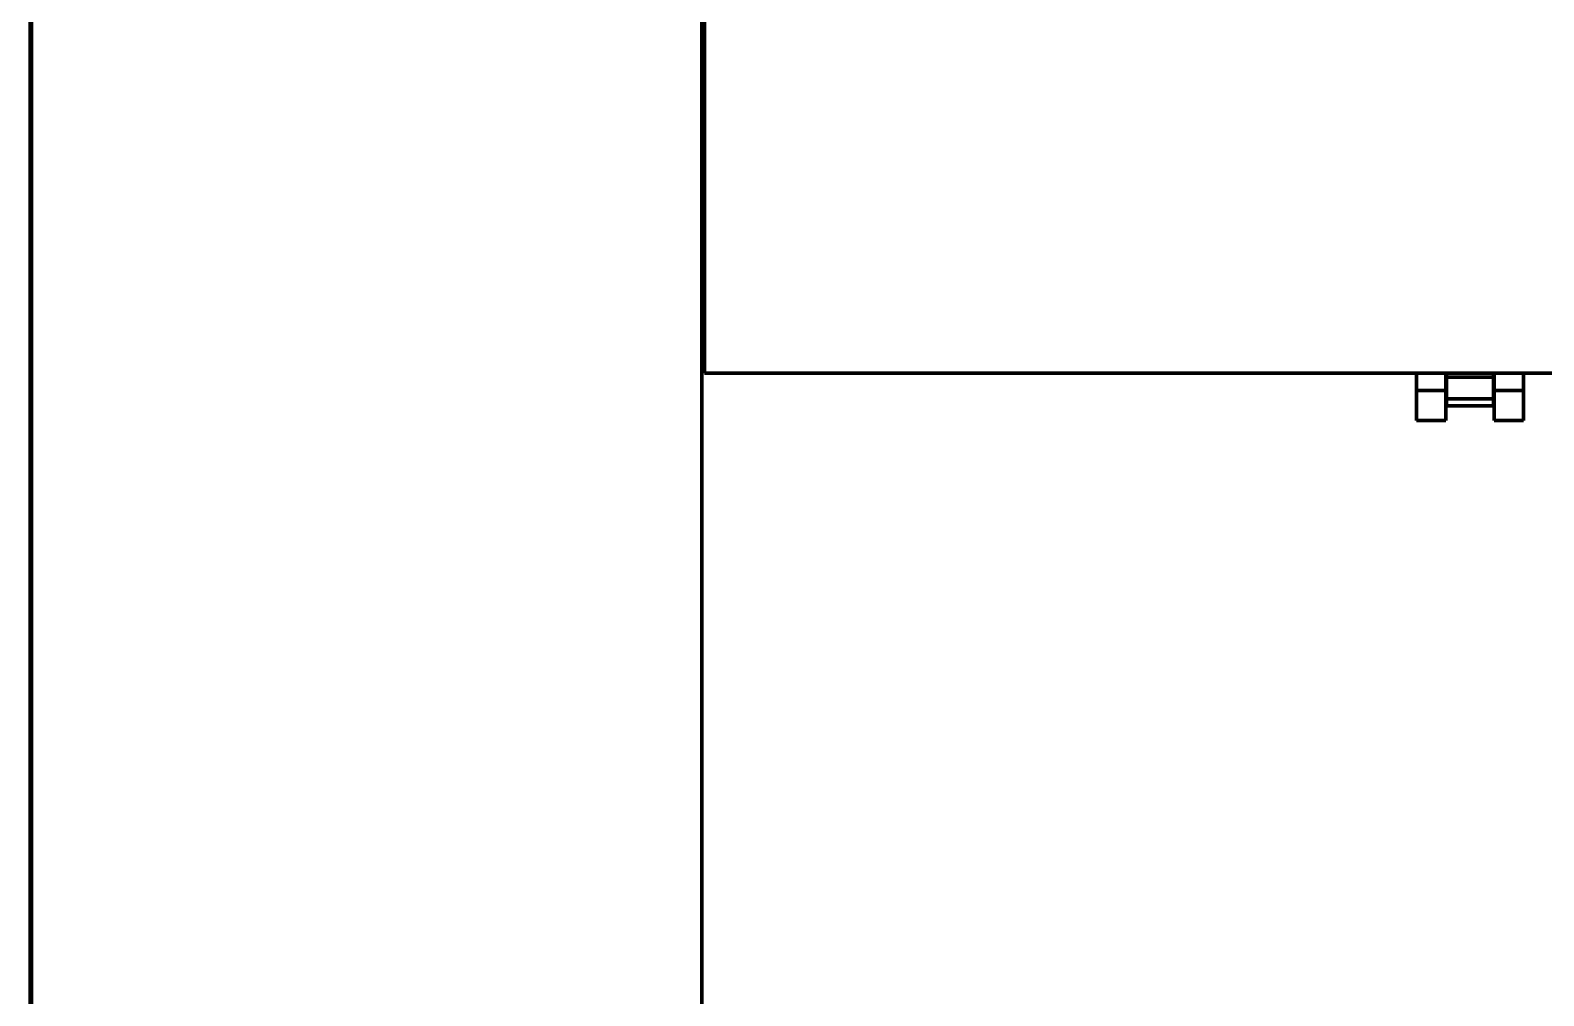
# Model space of a CAD drawing. Header units: inches. Extents: x -2898 to 7248, y 606 to 5598.
# Drawn here: x 2645.9 to 2758.8, y 2282.1 to 2354.1 of the extents above; entities that cross this region are included whole.
import ezdxf

# ---------------------------------------------------------------- set-up
doc = ezdxf.new("R2010")
doc.units = ezdxf.units.IN

msp = doc.modelspace()

# ---------------------------------------------------------------- linework, layer by layer
at = {"linetype": 'Continuous', "lineweight": 70}
for p, q in [((2646.05, 2361.74), (2646.05, 2281.29)), ((2696.05, 2358.85), (2696.05, 2281.29)), ((2696.25, 2358.84), (2696.25, 2328.54)), ((2645.95, 2358.4), (2645.95, 2281.34)), ((2696.25, 2328.54), (2697.85, 2328.54)), ((2697.85, 2328.54), (2794.35, 2328.54)), ((2749.35, 2327.24), (2749.35, 2328.54)), ((2751.55, 2327.24), (2751.55, 2328.54)), ((2751.6, 2328.23), (2751.6, 2328.58)), ((2751.6, 2328.03), (2751.6, 2328.23)), ((2755.1, 2328.23), (2751.6, 2328.23)), ((2751.6, 2326.63), (2751.6, 2328.03)), ((2755.1, 2328.58), (2755.1, 2328.23)), ((2755.1, 2328.23), (2755.1, 2328.03)), ((2755.1, 2328.03), (2755.1, 2326.63)), ((2755.15, 2328.54), (2755.15, 2327.24)), ((2757.35, 2328.54), (2757.35, 2327.24)), ((2749.35, 2326.99), (2749.35, 2327.24)), ((2749.35, 2327.24), (2751.55, 2327.24)), ((2749.35, 2325.01), (2749.35, 2326.99)), ((2751.55, 2327.24), (2751.55, 2326.99)), ((2751.55, 2326.99), (2751.55, 2325.01)), ((2755.15, 2326.99), (2755.15, 2327.24)), ((2755.15, 2327.24), (2757.35, 2327.24)), ((2755.15, 2325.01), (2755.15, 2326.99)), ((2757.35, 2327.24), (2757.35, 2326.99)), ((2757.35, 2326.99), (2757.35, 2325.01)), ((2751.6, 2326.11), (2751.6, 2326.63)), ((2751.6, 2326.63), (2755.1, 2326.63)), ((2751.6, 2326.11), (2755.1, 2326.11)), ((2755.1, 2326.63), (2755.1, 2326.11)), ((2749.35, 2325.01), (2751.55, 2325.01)), ((2755.15, 2325.01), (2757.35, 2325.01))]:
    msp.add_line(p, q, dxfattribs=at)

doc.saveas('drawing.dxf')
